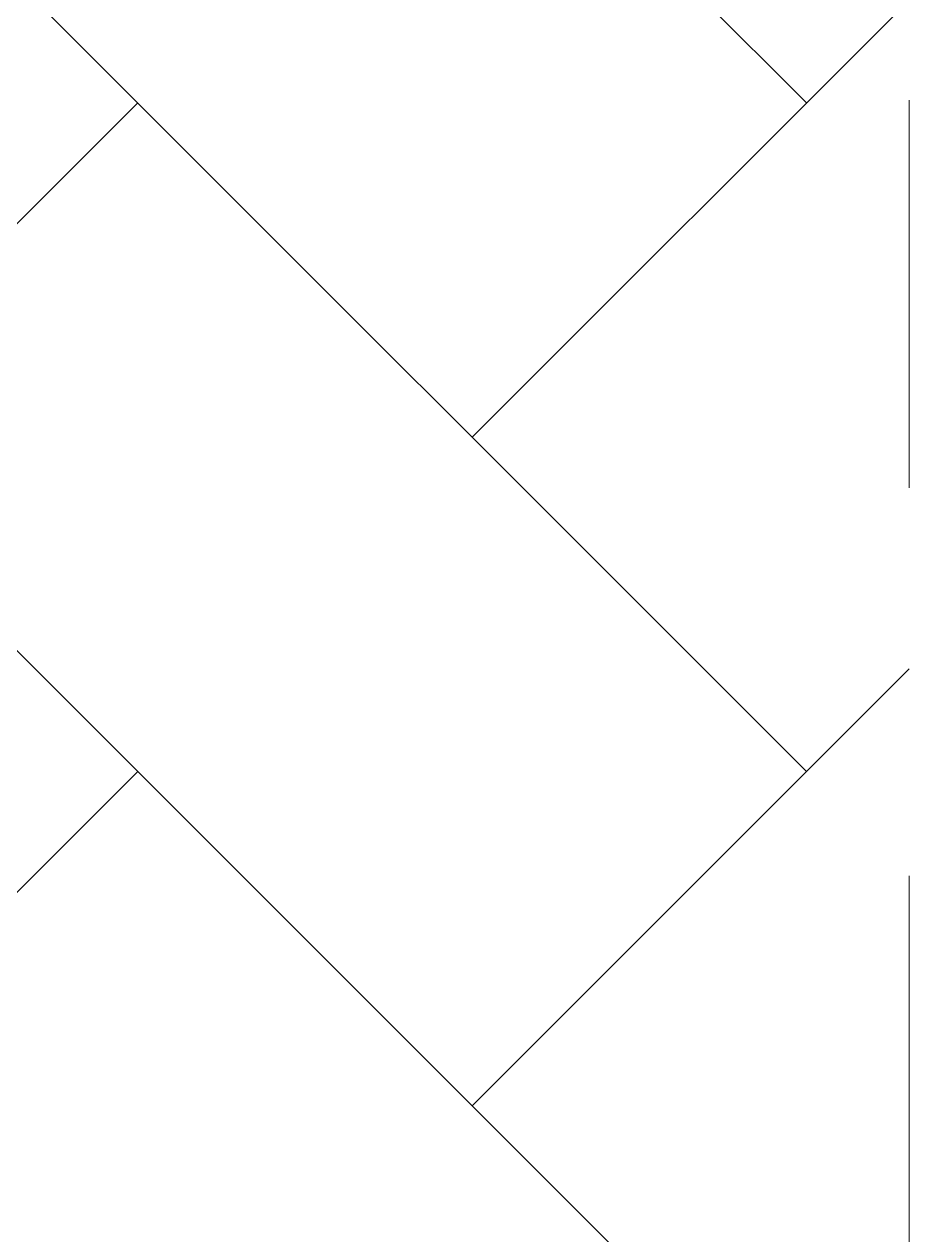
# Model space of a CAD drawing. Header units: millimetres. Extents: x -46397 to 283259, y -8690 to 23983.
# Drawn here: x -13650.1 to -13593, y 22110.7 to 22188.7 of the extents above; entities that cross this region are included whole.
import ezdxf

# ---------------------------------------------------------------- set-up
doc = ezdxf.new("R2010")
doc.units = ezdxf.units.MM
doc.linetypes.add('CENTER', pattern=[2, 1.25, -0.25, 0.25, -0.25])
doc.layers.add('DUONGTAM', color=1, linetype='CENTER', lineweight=0)

msp = doc.modelspace()

# ---------------------------------------------------------------- hatches: boundary and pattern name
h = msp.add_hatch()
h.set_pattern_fill('AR-HBONE', color=1, scale=0.3)
h.set_pattern_definition([(45, (0, 17679.12712040497), (0, 43.10522938113193), [91.44, -30.48]), (135, (21.5526, 17700.67972040497), (4.263256414560601e-15, 43.10522938113193), [91.44, -30.48])])
edge = h.paths.add_edge_path()
edge.add_arc((-13902.9187022055, 22560.30553397298), 309.8672226549789, 359.6666515237143, 423.1169667415333)
edge.add_arc((-14299.05672398445, 21778.84039392169), 1186.002541664147, 63.11830001360106, 116.8815903985129)
edge.add_arc((-14695.19287595092, 22560.30439290515), 309.8690858305676, 116.8828267875244, 180.3331384111498)
edge.add_line((-15005.05672395404, 22558.50271197587), (-15005.05672395404, 20959.155102706))
edge.add_arc((-14695.19486532017, 20957.35220781831), 309.8671035557227, 179.6666349876761, 243.1169466113307)
edge.add_arc((-14299.05672391862, 21738.81744459618), 1186.002562924214, 243.1182917126435, 296.881582097546)
edge.add_arc((-13902.92067407904, 20957.35348399165), 309.8691874968335, 296.8828086502086, 360.333123868043)
edge.add_line((-13593.05672395407, 20959.1550868608), (-13593.05672395407, 22558.50272782108))
edge = h.paths.add_edge_path(flags=16)
edge.add_arc((-14695.19486532017, 20957.35220781831), 209.8671035557354, 179.5949246077561, 243.11694661132822, ccw=False)
edge.add_line((-14905.05672395404, 20958.83593474927), (-14905.05672395404, 22558.82187993259))
edge.add_arc((-14695.1948653202, 22560.30560686358), 209.8671035556937, 116.8830533886665, 180.4050753922479, ccw=False)
edge.add_arc((-14299.056723952, 21778.84308044945), 1086.000145450191, 63.11835869768947, 116.8816490825956, ccw=False)
edge.add_arc((-13902.91870220541, 22560.30553397301), 209.8672226548896, -0.40505526202201736, 63.11696674154541, ccw=False)
edge.add_line((-13693.05672395407, 22558.82187993265), (-13693.05672395407, 20958.83593474922))
edge.add_arc((-13902.91870220541, 20957.35228070886), 209.867222654892, -63.11696674154541, 0.4050552620219037, ccw=False)
edge.add_arc((-14299.056723952, 21738.81473423243), 1086.000145450205, 243.1183509174047, 296.8816413023102, ccw=False)

# ---------------------------------------------------------------- linework, layer by layer
at = {"layer": 'DUONGTAM', "color": 5, "lineweight": 0, "ltscale": 100, "elevation": -1.499105149169903}
msp.add_lwpolyline([(-15005.05672395404, 22508.82890734099), (-15005.05672395404, 21008.82890734099), (-15005.05672395404, 20959.155102706, 0.2841514876964523), (-14835.30775825825, 20680.97203649891, 0.2389866582865132), (-13762.80801940829, 20680.97085544734, 0.2841515046453008), (-13593.05672395407, 20959.1550868608), (-13593.05672395404, 21008.82890734087), (-13593.05672395404, 22508.82890734093), (-13593.05672395407, 22558.50272782108, 0.2841515046452913), (-13762.80585251719, 22836.68586074773, 0.2389866582865132), (-14835.30557214204, 22836.68688641645, 0.284151487696457), (-15005.05672395404, 22558.50271197587)], format="xyb", close=True, dxfattribs=at)

doc.saveas('drawing.dxf')
